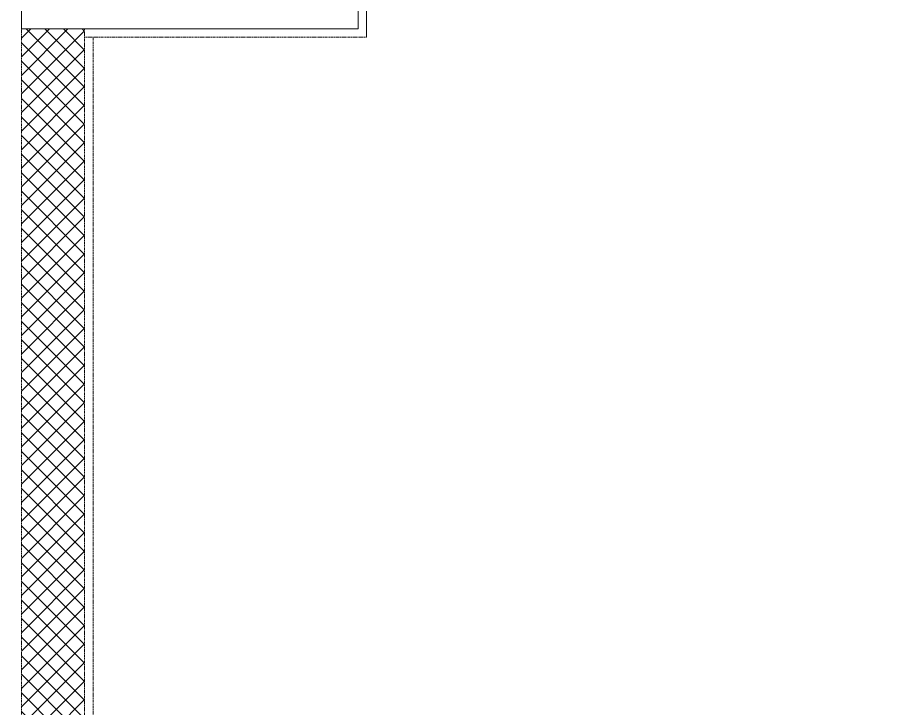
# Model space of a CAD drawing. Extents: x -1457 to 23780, y -2071 to 4205.
# Drawn here: x 14471.5 to 14677, y 2583.3 to 2747.8 of the extents above; entities that cross this region are included whole.
import ezdxf

# ---------------------------------------------------------------- set-up
doc = ezdxf.new("R2010")
doc.units = 0
doc.header["$MEASUREMENT"] = 0
doc.linetypes.add('HIDDEN', pattern=[0.375, 0.25, -0.125])
doc.layers.get('0').update_dxf_attribs({"color": 9, "lineweight": 9})
doc.layers.add('M-TEFRIS2-015', color=129, linetype='Continuous', lineweight=9)

# ---------------------------------------------------------------- blocks, each defined once
blk = doc.blocks.new('p-kolon_80x80')
blk.add_lwpolyline([(-40, -40), (40, -40), (40, 40), (-40, 40)], close=True)

msp = doc.modelspace()

# ---------------------------------------------------------------- hatches: boundary and pattern name
at = {"layer": 'M-TEFRIS2-015', "linetype": 'HIDDEN', "lineweight": 0}
h = msp.add_hatch(dxfattribs=at)
h.set_pattern_fill('ANSI37', color=256, scale=25, style=0)
h.set_pattern_definition([(45, (5, 0), (-2.2097087, 2.2097087), []), (135, (5, 0), (-2.2097087, -2.2097087), [])])
h.paths.add_polyline_path([(14472.5, 2445), (14472.5, 2745), (14487.5, 2745), (14487.5, 2445)])

# ---------------------------------------------------------------- linework, layer by layer
for p, q in [((14554.5, 2743), (14554.5, 2803)), ((14487.5, 2447), (14487.5, 2743)), ((14487.5, 2743), (14554.5, 2743))]:
    msp.add_line(p, q, dxfattribs=at)
msp.add_lwpolyline([(14677, 2819.3), (14677, 2803), (14675, 2803), (14554.5, 2803), (14554.5, 2743), (14489.5, 2743), (14489.5, 2447), (14554.5, 2447), (14554.5, 2363), (14470.5, 2363), (14470.5, 2447)], dxfattribs=at)
msp.add_lwpolyline([(14472.5, 2445), (14472.5, 2745), (14487.5, 2745), (14487.5, 2445)], close=True, dxfattribs=at)

# ---------------------------------------------------------------- block references
msp.add_blockref('p-kolon_80x80', (14512.5, 2785), dxfattribs=at)

doc.saveas('drawing.dxf')
